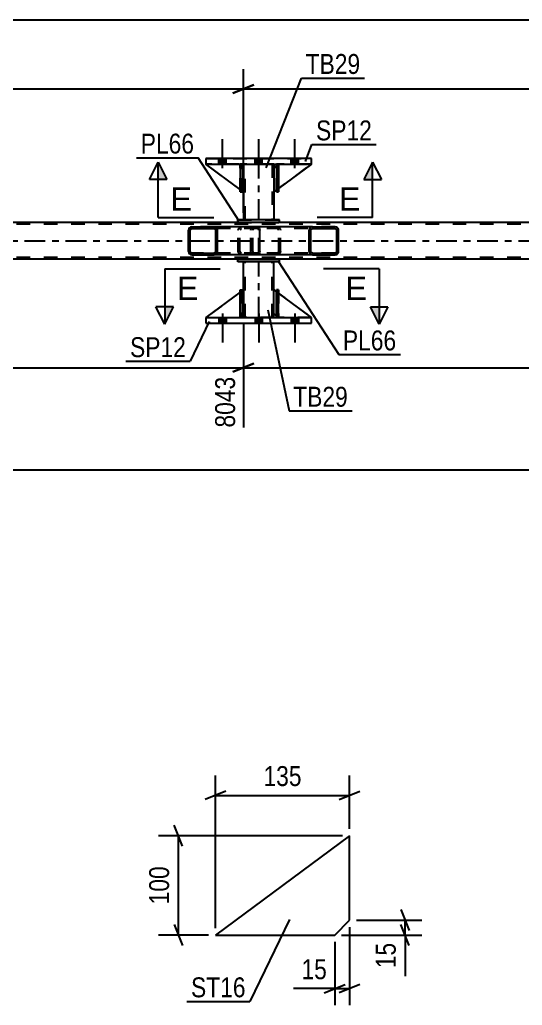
# Model space of a CAD drawing. Header units: millimetres. Extents: x 0 to 841, y 0 to 594.
# Drawn here: x 290.1 to 362.4, y 111.6 to 253.4 of the extents above; entities that cross this region are included whole.
import ezdxf

# ---------------------------------------------------------------- set-up
doc = ezdxf.new("R2010")
doc.units = ezdxf.units.MM
doc.linetypes.add('DXK_LINE_DOT2', pattern=[3.9198, 1.9599, -1.9599])
doc.linetypes.add('DXK_LINE_DOT3', pattern=[5.9187, 2.979, -0.9799, 0.9799, -0.9799])
doc.styles.add('Arial', font='ARIAL.TTF', dxfattribs={"height": 0.2})
doc.styles.add('Arial Narrow', font='ARIALN.TTF', dxfattribs={"height": 0.2})

# ---------------------------------------------------------------- blocks, each defined once
blk = doc.blocks.new('Part-283133975-4419 - 4290')
at = {"linetype": 'Continuous'}
h = blk.add_hatch(dxfattribs=at)
h.set_pattern_fill('', scale=0.7, style=0, pattern_type=0)
h.set_pattern_definition([(45, (335.9589, 223.2554), (-1.57154, 1.57154), [])])
h.paths.add_polyline_path([(336, 223.07), (335.96, 223.26), (335.85, 223.41), (335.68, 223.52), (335.49, 223.55), (332.25, 223.55), (332.06, 223.52), (331.89, 223.41), (331.78, 223.26), (331.74, 223.07), (331.74, 220.03), (331.78, 219.85), (331.89, 219.69), (332.06, 219.59), (332.25, 219.55), (335.49, 219.55), (335.68, 219.59), (335.85, 219.69), (335.96, 219.85), (336, 220.03)])
h.paths.add_polyline_path([(335.72, 219.94), (335.67, 219.86), (335.58, 219.81), (335.49, 219.79), (332.25, 219.79), (332.15, 219.81), (332.07, 219.86), (332.02, 219.94), (332, 220.03), (332, 223.07), (332.02, 223.16), (332.07, 223.24), (332.15, 223.29), (332.25, 223.31), (335.49, 223.31), (335.58, 223.29), (335.67, 223.24), (335.72, 223.16), (335.74, 223.07), (335.74, 220.03)])
at = {"color": 7, "linetype": 'DXK_LINE_DOT2'}
for p, q in [((323.39, 223.07), (323.43, 223.26)), ((323.39, 220.03), (323.39, 223.07)), ((323.67, 223.16), (323.65, 223.07)), ((323.65, 220.03), (323.65, 223.07)), ((323.72, 223.24), (323.67, 223.16)), ((323.71, 223.52), (323.9, 223.55)), ((323.8, 223.29), (323.72, 223.24)), ((323.9, 223.31), (323.8, 223.29)), ((324.38, 223.55), (323.9, 223.55)), ((335.49, 223.31), (323.9, 223.31)), ((327.14, 223.55), (327.33, 223.52)), ((327.24, 223.29), (327.14, 223.31)), ((327.32, 223.24), (327.24, 223.29)), ((327.37, 223.16), (327.32, 223.24)), ((327.39, 223.07), (327.37, 223.16)), ((327.39, 220.03), (327.39, 223.07)), ((327.61, 223.26), (327.65, 223.07)), ((327.65, 220.03), (327.65, 223.07)), ((335.49, 223.55), (332.25, 223.55)), ((323.43, 219.85), (323.39, 220.03)), ((323.65, 220.03), (323.67, 219.94)), ((323.67, 219.94), (323.72, 219.86)), ((323.72, 219.86), (323.8, 219.81)), ((323.8, 219.81), (323.9, 219.79)), ((327.14, 219.79), (327.24, 219.81)), ((327.24, 219.81), (327.32, 219.86)), ((327.32, 219.86), (327.37, 219.94)), ((327.37, 219.94), (327.39, 220.03)), ((327.65, 220.03), (327.61, 219.85)), ((323.9, 219.55), (323.71, 219.59)), ((335.49, 219.79), (323.9, 219.79)), ((324.38, 219.55), (323.9, 219.55)), ((327.33, 219.59), (327.14, 219.55)), ((335.49, 219.55), (332.25, 219.55))]:
    blk.add_line(p, q, dxfattribs=at)
at = {"color": 2, "linetype": 'Continuous'}
for p, q in [((332.25, 223.55), (324.38, 223.55)), ((331.78, 223.26), (331.74, 223.07)), ((331.74, 220.03), (331.74, 223.07)), ((332, 223.07), (332.02, 223.16)), ((332, 220.03), (332, 223.07)), ((332.02, 223.16), (332.07, 223.24)), ((332.25, 223.55), (332.06, 223.52)), ((332.07, 223.24), (332.15, 223.29)), ((332.15, 223.29), (332.25, 223.31)), ((332.25, 223.55), (335.49, 223.55)), ((332.25, 223.31), (335.49, 223.31)), ((335.68, 223.52), (335.49, 223.55)), ((335.49, 223.31), (335.58, 223.29)), ((335.58, 223.29), (335.67, 223.24)), ((335.67, 223.24), (335.72, 223.16)), ((335.72, 223.16), (335.74, 223.07)), ((335.74, 220.03), (335.74, 223.07)), ((336, 223.07), (335.96, 223.26)), ((336, 220.03), (336, 223.07)), ((331.74, 220.03), (331.78, 219.85)), ((332.02, 219.94), (332, 220.03)), ((332.07, 219.86), (332.02, 219.94)), ((332.15, 219.81), (332.07, 219.86)), ((332.25, 219.79), (332.15, 219.81)), ((335.58, 219.81), (335.49, 219.79)), ((335.67, 219.86), (335.58, 219.81)), ((335.72, 219.94), (335.67, 219.86)), ((335.74, 220.03), (335.72, 219.94)), ((335.96, 219.85), (336, 220.03)), ((332.25, 219.55), (324.38, 219.55)), ((332.06, 219.59), (332.25, 219.55)), ((332.25, 219.79), (335.49, 219.79)), ((332.25, 219.55), (335.49, 219.55)), ((335.49, 219.55), (335.68, 219.59))]:
    blk.add_line(p, q, dxfattribs=at)
at = {"color": 7, "linetype": 'DXK_LINE_DOT2'}
for centre, start, end in [((323.88, 223.05), 110.7583, 155.68), ((327.16, 223.05), 24.3199, 69.2417), ((323.88, 220.05), 204.3199, 249.2417), ((327.16, 220.05), 290.7583, 335.68)]:
    blk.add_arc(centre, 0.496, start, end, dxfattribs=at)
at = {"color": 2, "linetype": 'Continuous'}
for centre, start, end in [((332.23, 223.05), 110.7583, 155.68), ((335.51, 223.05), 24.32, 69.2417), ((332.23, 220.05), 204.32, 249.2417), ((335.51, 220.05), 290.7583, 335.68)]:
    blk.add_arc(centre, 0.496, start, end, dxfattribs=at)
blk = doc.blocks.new('Part-283133975-4355 - 4290')
at = {"color": 2, "linetype": 'Continuous'}
for p, q in [((326.7, 211.11), (326.7, 214.51)), ((327.05, 214.25), (326.7, 214.51)), ((332.1, 210.51), (327.37, 214.01)), ((327.05, 210.76), (326.7, 211.11))]:
    blk.add_line(p, q, dxfattribs=at)
at = {"color": 7, "linetype": 'DXK_LINE_DOT2'}
for p, q in [((327.37, 214.01), (327.05, 214.25)), ((327.3, 210.51), (327.05, 210.76)), ((332.1, 210.51), (327.3, 210.51)), ((332.1, 210.51), (332.1, 210.51)), ((332.1, 210.51), (332.1, 210.51))]:
    blk.add_line(p, q, dxfattribs=at)
blk = doc.blocks.new('Part-283133975-4338 - 4290')
at = {"color": 7, "linetype": 'DXK_LINE_DOT2'}
for p, q in [((327.3, 232.59), (326.7, 231.99)), ((326.7, 228.59), (332.1, 232.59)), ((332.1, 232.59), (327.3, 232.59)), ((326.7, 231.99), (326.7, 228.59))]:
    blk.add_line(p, q, dxfattribs=at)
blk = doc.blocks.new('Part-283133975-4356 - 4290')
at = {"color": 7, "linetype": 'DXK_LINE_DOT2'}
for p, q in [((326.7, 211.11), (326.7, 214.51)), ((326.7, 214.51), (332.1, 210.51)), ((327.3, 210.51), (326.7, 211.11)), ((332.1, 210.51), (327.3, 210.51))]:
    blk.add_line(p, q, dxfattribs=at)
blk = doc.blocks.new('Part-283133975-4339 - 4290')
at = {"color": 2, "linetype": 'Continuous'}
for p, q in [((321.85, 228.92), (316.9, 232.59)), ((321.85, 232.44), (321.7, 232.59)), ((322.3, 231.99), (322.17, 232.12)), ((322.3, 231.99), (322.3, 231.99)), ((322.3, 228.59), (322.3, 231.99)), ((322.17, 228.68), (322.3, 228.59)), ((322.3, 228.59), (322.3, 228.59))]:
    blk.add_line(p, q, dxfattribs=at)
at = {"color": 7, "linetype": 'DXK_LINE_DOT2'}
for p, q in [((321.7, 232.59), (316.9, 232.59)), ((321.7, 232.59), (322.3, 231.99)), ((322.17, 232.12), (321.85, 232.44)), ((322.3, 231.99), (322.3, 228.59)), ((322.17, 228.68), (321.85, 228.92))]:
    blk.add_line(p, q, dxfattribs=at)
blk = doc.blocks.new('Part-283133975-4357 - 4290')
at = {"color": 2, "linetype": 'Continuous'}
for p, q in [((321.85, 214.18), (316.9, 210.51)), ((322.3, 214.51), (322.17, 214.42)), ((322.3, 211.11), (322.3, 214.51)), ((321.85, 210.66), (321.7, 210.51)), ((322.3, 211.11), (322.17, 210.98)), ((322.3, 211.11), (322.3, 211.11))]:
    blk.add_line(p, q, dxfattribs=at)
at = {"color": 7, "linetype": 'DXK_LINE_DOT2'}
for p, q in [((322.17, 214.42), (321.85, 214.18)), ((322.3, 211.11), (322.3, 214.51)), ((316.9, 210.51), (321.7, 210.51)), ((322.3, 211.11), (321.7, 210.51)), ((322.17, 210.98), (321.85, 210.66))]:
    blk.add_line(p, q, dxfattribs=at)
blk = doc.blocks.new('Part-283133975-4358 - 4290')
at = {"color": 7, "linetype": 'DXK_LINE_DOT2'}
for p, q in [((322.3, 214.51), (316.9, 210.51)), ((322.3, 211.11), (322.3, 214.51)), ((322.3, 214.51), (322.3, 211.11)), ((316.9, 210.51), (321.7, 210.51)), ((321.7, 210.51), (322.3, 211.11)), ((322.3, 211.11), (321.7, 210.51)), ((322.3, 211.11), (322.3, 211.11))]:
    blk.add_line(p, q, dxfattribs=at)
blk = doc.blocks.new('Part-283133975-4359 - 4290')
at = {"color": 2, "linetype": 'Continuous'}
for p, q in [((321.85, 210.51), (321.85, 214.51)), ((321.85, 214.51), (322.17, 214.51)), ((322.17, 210.51), (322.17, 214.51)), ((321.85, 210.51), (321.85, 210.51)), ((322.17, 210.51), (321.85, 210.51))]:
    blk.add_line(p, q, dxfattribs=at)
at = {"color": 7, "linetype": 'DXK_LINE_DOT2'}
for p, q in [((321.85, 214.51), (321.85, 211.11)), ((322.17, 211.11), (322.17, 214.51)), ((321.85, 211.11), (321.85, 210.51)), ((321.85, 211.11), (322.17, 211.11)), ((322.17, 210.51), (322.17, 211.11)), ((322.17, 210.51), (322.17, 210.51))]:
    blk.add_line(p, q, dxfattribs=at)
blk = doc.blocks.new('Part-283133975-4428 - 4290')
at = {"color": 7, "linetype": 'DXK_LINE_DOT2'}
for p, q in [((327.3, 232.59), (327.05, 232.34)), ((332.1, 232.59), (327.3, 232.59)), ((327.37, 229.09), (327.05, 228.85))]:
    blk.add_line(p, q, dxfattribs=at)
at = {"color": 2, "linetype": 'Continuous'}
for p, q in [((332.1, 232.59), (327.37, 229.09)), ((327.05, 232.34), (326.7, 231.99)), ((326.7, 231.99), (326.7, 228.59)), ((327.05, 228.85), (326.7, 228.59))]:
    blk.add_line(p, q, dxfattribs=at)
blk = doc.blocks.new('Part-283133975-4369 - 4290')
at = {"color": 2, "linetype": 'Continuous'}
for p, q in [((332.1, 233.39), (316.9, 233.39)), ((316.9, 233.39), (316.9, 232.59)), ((316.9, 232.59), (332.1, 232.59)), ((332.1, 232.59), (332.1, 233.39))]:
    blk.add_line(p, q, dxfattribs=at)
at = {"color": 7, "linetype": 'DXK_LINE_DOT2'}
for p, q in [((316.9, 233.39), (332.1, 233.39)), ((316.9, 232.59), (332.1, 232.59))]:
    blk.add_line(p, q, dxfattribs=at)
blk = doc.blocks.new('Part-283133975-4374 - 4290')
at = {"color": 2, "linetype": 'Continuous'}
for p, q in [((322.3, 214.51), (322.3, 218.51)), ((326.7, 214.51), (326.7, 218.51)), ((322.3, 210.51), (322.3, 211.11)), ((326.7, 210.51), (326.7, 211.11))]:
    blk.add_line(p, q, dxfattribs=at)
at = {"color": 7, "linetype": 'DXK_LINE_DOT2'}
for p, q in [((326.7, 218.51), (322.3, 218.51)), ((322.54, 210.51), (322.54, 218.51)), ((326.46, 210.51), (326.46, 218.51)), ((322.3, 211.11), (322.3, 214.51)), ((326.7, 211.11), (326.7, 214.51)), ((326.7, 210.51), (322.3, 210.51)), ((322.78, 210.51), (326.22, 210.51))]:
    blk.add_line(p, q, dxfattribs=at)
at = {"color": 7, "linetype": 'DXK_LINE_DOT3'}
blk.add_line((324.5, 210.51), (324.5, 218.51), dxfattribs=at)
blk = doc.blocks.new('Part-283133975-4379 - 4290')
at = {"color": 2, "linetype": 'Continuous'}
for p, q in [((321.5, 218.91), (327.5, 218.91)), ((321.5, 218.51), (321.5, 218.91)), ((327.5, 218.51), (321.5, 218.51)), ((327.5, 218.51), (327.5, 218.91))]:
    blk.add_line(p, q, dxfattribs=at)
at = {"color": 7, "linetype": 'DXK_LINE_DOT2'}
for p, q in [((327.5, 218.91), (321.5, 218.91)), ((327.5, 218.51), (321.5, 218.51))]:
    blk.add_line(p, q, dxfattribs=at)
blk = doc.blocks.new('Part-283133975-4384 - 4290')
at = {"color": 2, "linetype": 'Continuous'}
for p, q in [((327.5, 224.59), (321.5, 224.59)), ((321.5, 224.19), (321.5, 224.59)), ((327.5, 224.19), (321.5, 224.19)), ((327.5, 224.19), (327.5, 224.59))]:
    blk.add_line(p, q, dxfattribs=at)
at = {"color": 7, "linetype": 'DXK_LINE_DOT2'}
for p, q in [((321.5, 224.59), (327.5, 224.59)), ((321.5, 224.19), (327.5, 224.19))]:
    blk.add_line(p, q, dxfattribs=at)
blk = doc.blocks.new('Part-283133975-4449 - 4290')
at = {"color": 2, "linetype": 'Continuous'}
for p, q in [((327.05, 210.51), (327.05, 214.51)), ((327.05, 214.51), (327.37, 214.51)), ((327.37, 210.51), (327.37, 214.51)), ((327.05, 210.51), (327.05, 210.51)), ((327.37, 210.51), (327.05, 210.51))]:
    blk.add_line(p, q, dxfattribs=at)
at = {"color": 7, "linetype": 'DXK_LINE_DOT2'}
for p, q in [((327.05, 214.51), (327.05, 211.11)), ((327.37, 211.11), (327.37, 214.51)), ((327.05, 211.11), (327.05, 210.51)), ((327.05, 211.11), (327.37, 211.11)), ((327.37, 210.51), (327.37, 211.11)), ((327.37, 210.51), (327.37, 210.51))]:
    blk.add_line(p, q, dxfattribs=at)
blk = doc.blocks.new('Part-283133975-4389 - 4290')
at = {"color": 7, "linetype": 'DXK_LINE_DOT2'}
for p, q in [((322.3, 228.59), (316.9, 232.59)), ((316.9, 232.59), (321.7, 232.59)), ((321.7, 232.59), (322.3, 231.99)), ((322.3, 231.99), (321.7, 232.59)), ((322.3, 231.99), (322.3, 228.59)), ((322.3, 231.99), (322.3, 231.99)), ((322.3, 231.99), (322.3, 228.59))]:
    blk.add_line(p, q, dxfattribs=at)
blk = doc.blocks.new('Part-283133975-4390 - 4290')
at = {"color": 2, "linetype": 'Continuous'}
for p, q in [((322.17, 232.59), (321.85, 232.59)), ((321.85, 232.59), (321.85, 228.59)), ((322.17, 232.59), (322.17, 232.59)), ((322.17, 232.59), (322.17, 228.59)), ((322.17, 228.59), (321.85, 228.59))]:
    blk.add_line(p, q, dxfattribs=at)
at = {"color": 7, "linetype": 'DXK_LINE_DOT2'}
for p, q in [((321.85, 231.99), (321.85, 232.59)), ((322.17, 231.99), (322.17, 232.59)), ((322.17, 232.59), (322.17, 232.59)), ((322.17, 231.99), (321.85, 231.99)), ((321.85, 231.99), (321.85, 228.59)), ((322.17, 228.59), (322.17, 231.99))]:
    blk.add_line(p, q, dxfattribs=at)
blk = doc.blocks.new('Part-283133975-4391 - 4290')
at = {"linetype": 'Continuous'}
h = blk.add_hatch(dxfattribs=at)
h.set_pattern_fill('', scale=0.7, style=0, pattern_type=0)
h.set_pattern_definition([(45, (318.5474, 223.2554), (-1.57154, 1.57154), [])])
h.paths.add_polyline_path([(318.59, 223.07), (318.55, 223.26), (318.44, 223.41), (318.28, 223.52), (318.08, 223.55), (314.9, 223.55), (314.71, 223.52), (314.54, 223.41), (314.43, 223.26), (314.4, 223.07), (314.4, 220.03), (314.43, 219.85), (314.54, 219.69), (314.71, 219.59), (314.9, 219.55), (318.08, 219.55), (318.28, 219.59), (318.44, 219.69), (318.55, 219.85), (318.59, 220.03)])
h.paths.add_polyline_path([(318.32, 219.94), (318.26, 219.86), (318.18, 219.81), (318.08, 219.79), (314.9, 219.79), (314.8, 219.81), (314.72, 219.86), (314.67, 219.94), (314.65, 220.03), (314.65, 223.07), (314.67, 223.16), (314.72, 223.24), (314.8, 223.29), (314.9, 223.31), (318.08, 223.31), (318.18, 223.29), (318.26, 223.24), (318.32, 223.16), (318.33, 223.07), (318.33, 220.03)])
at = {"color": 2, "linetype": 'Continuous'}
for p, q in [((314.43, 223.26), (314.4, 223.07)), ((314.4, 220.03), (314.4, 223.07)), ((314.65, 223.07), (314.67, 223.16)), ((314.65, 220.03), (314.65, 223.07)), ((314.67, 223.16), (314.72, 223.24)), ((314.9, 223.55), (314.71, 223.52)), ((314.72, 223.24), (314.8, 223.29)), ((314.8, 223.29), (314.9, 223.31)), ((314.9, 223.55), (318.08, 223.55)), ((314.9, 223.31), (318.08, 223.31)), ((324.38, 223.55), (318.08, 223.55)), ((318.28, 223.52), (318.08, 223.55)), ((318.08, 223.31), (318.18, 223.29)), ((318.18, 223.29), (318.26, 223.24)), ((318.26, 223.24), (318.32, 223.16)), ((318.32, 223.16), (318.33, 223.07)), ((318.33, 220.03), (318.33, 223.07)), ((318.59, 223.07), (318.55, 223.26)), ((318.59, 220.03), (318.59, 223.07)), ((324.38, 223.55), (324.49, 223.52)), ((324.49, 223.52), (324.58, 223.41)), ((324.58, 223.41), (324.63, 223.26)), ((324.63, 223.26), (324.65, 223.07)), ((324.65, 220.03), (324.65, 223.07)), ((314.4, 220.03), (314.43, 219.85)), ((314.67, 219.94), (314.65, 220.03)), ((314.72, 219.86), (314.67, 219.94)), ((314.8, 219.81), (314.72, 219.86)), ((314.9, 219.79), (314.8, 219.81)), ((318.18, 219.81), (318.08, 219.79)), ((318.26, 219.86), (318.18, 219.81)), ((318.32, 219.94), (318.26, 219.86)), ((318.33, 220.03), (318.32, 219.94)), ((318.55, 219.85), (318.59, 220.03)), ((324.63, 219.85), (324.58, 219.69)), ((324.65, 220.03), (324.63, 219.85)), ((314.71, 219.59), (314.9, 219.55)), ((314.9, 219.79), (318.08, 219.79)), ((314.9, 219.55), (318.08, 219.55)), ((318.08, 219.55), (318.28, 219.59)), ((324.38, 219.55), (318.08, 219.55)), ((324.49, 219.59), (324.38, 219.55)), ((324.58, 219.69), (324.49, 219.59))]:
    blk.add_line(p, q, dxfattribs=at)
at = {"color": 7, "linetype": 'DXK_LINE_DOT2'}
for p, q in [((318.08, 223.55), (314.9, 223.55)), ((324.38, 223.31), (314.9, 223.31)), ((321.55, 223.07), (321.58, 223.26)), ((321.55, 220.03), (321.55, 223.07)), ((321.82, 223.16), (321.8, 223.07)), ((321.8, 220.03), (321.8, 223.07)), ((321.87, 223.24), (321.82, 223.16)), ((321.86, 223.52), (322.05, 223.55)), ((321.95, 223.29), (321.87, 223.24)), ((322.05, 223.31), (321.95, 223.29)), ((323.39, 223.31), (323.39, 223.55)), ((324.44, 223.29), (324.38, 223.31)), ((324.48, 223.24), (324.44, 223.29)), ((324.51, 223.16), (324.48, 223.24)), ((324.52, 223.07), (324.51, 223.16)), ((324.52, 220.03), (324.52, 223.07)), ((321.58, 219.85), (321.55, 220.03)), ((321.8, 220.03), (321.82, 219.94)), ((321.82, 219.94), (321.87, 219.86)), ((321.87, 219.86), (321.95, 219.81)), ((321.95, 219.81), (322.05, 219.79)), ((324.38, 219.79), (324.44, 219.81)), ((324.44, 219.81), (324.48, 219.86)), ((324.48, 219.86), (324.51, 219.94)), ((324.51, 219.94), (324.52, 220.03)), ((324.38, 219.79), (314.9, 219.79)), ((318.08, 219.55), (314.9, 219.55)), ((322.05, 219.55), (321.86, 219.59)), ((323.39, 219.55), (323.39, 219.79))]:
    blk.add_line(p, q, dxfattribs=at)
at = {"color": 2, "linetype": 'Continuous'}
for centre, start, end in [((314.88, 223.06), 111.1941, 156.1506), ((318.1, 223.06), 23.8494, 68.8059), ((314.88, 220.05), 203.8494, 248.8059), ((318.1, 220.05), 291.1941, 336.1506)]:
    blk.add_arc(centre, 0.492, start, end, dxfattribs=at)
at = {"color": 7, "linetype": 'DXK_LINE_DOT2'}
for centre, start, end in [((322.03, 223.06), 111.1941, 156.1506), ((322.03, 220.05), 203.8494, 248.8059)]:
    blk.add_arc(centre, 0.492, start, end, dxfattribs=at)
blk = doc.blocks.new('Part-283133975-4399 - 4290')
at = {"color": 2, "linetype": 'Continuous'}
for p, q in [((322.3, 232.59), (322.3, 231.99)), ((326.7, 232.59), (326.7, 231.99)), ((322.3, 228.59), (322.3, 224.59)), ((326.7, 228.59), (326.7, 224.59))]:
    blk.add_line(p, q, dxfattribs=at)
at = {"color": 7, "linetype": 'DXK_LINE_DOT2'}
for p, q in [((326.7, 232.59), (322.3, 232.59)), ((322.54, 224.59), (322.54, 232.59)), ((326.46, 232.59), (326.46, 224.59)), ((322.3, 231.99), (322.3, 228.59)), ((326.7, 231.99), (326.7, 228.59)), ((326.7, 224.59), (322.3, 224.59))]:
    blk.add_line(p, q, dxfattribs=at)
at = {"color": 7, "linetype": 'DXK_LINE_DOT3'}
blk.add_line((324.5, 224.59), (324.5, 232.59), dxfattribs=at)
blk = doc.blocks.new('Part-283133975-4414 - 4290')
at = {"color": 7, "linetype": 'DXK_LINE_DOT2'}
for p, q in [((327.05, 231.99), (327.05, 232.59)), ((327.05, 232.59), (327.05, 232.59)), ((327.05, 232.59), (327.05, 228.59)), ((327.37, 232.59), (327.05, 232.59)), ((327.37, 231.99), (327.37, 232.59)), ((327.37, 228.59), (327.37, 232.59)), ((327.05, 228.59), (327.05, 231.99)), ((327.05, 231.99), (327.37, 231.99)), ((327.37, 231.99), (327.37, 228.59)), ((327.05, 228.59), (327.37, 228.59))]:
    blk.add_line(p, q, dxfattribs=at)
blk = doc.blocks.new('Part-283133975-4415 - 4290')
at = {"color": 2, "linetype": 'Continuous'}
for p, q in [((327.37, 232.59), (327.05, 232.59)), ((327.05, 232.59), (327.05, 228.59)), ((327.37, 232.59), (327.37, 232.59)), ((327.37, 232.59), (327.37, 228.59)), ((327.37, 228.59), (327.05, 228.59))]:
    blk.add_line(p, q, dxfattribs=at)
at = {"color": 7, "linetype": 'DXK_LINE_DOT2'}
for p, q in [((327.05, 231.99), (327.05, 232.59)), ((327.37, 231.99), (327.37, 232.59)), ((327.37, 232.59), (327.37, 232.59)), ((327.37, 231.99), (327.05, 231.99)), ((327.05, 231.99), (327.05, 228.59)), ((327.37, 228.59), (327.37, 231.99))]:
    blk.add_line(p, q, dxfattribs=at)
blk = doc.blocks.new('Part-283133975-4417 - 4290')
at = {"color": 7, "linetype": 'DXK_LINE_DOT2'}
for p, q in [((327.37, 214.51), (327.05, 214.51)), ((327.05, 211.11), (327.05, 214.51)), ((327.05, 214.51), (327.05, 210.51)), ((327.37, 214.51), (327.37, 211.11)), ((327.37, 210.51), (327.37, 214.51)), ((327.37, 211.11), (327.05, 211.11)), ((327.05, 210.51), (327.05, 211.11)), ((327.37, 210.51), (327.05, 210.51)), ((327.37, 211.11), (327.37, 210.51)), ((327.37, 210.51), (327.37, 210.51))]:
    blk.add_line(p, q, dxfattribs=at)
blk = doc.blocks.new('Part-283133975-4426 - 4290')
at = {"color": 7, "linetype": 'DXK_LINE_DOT2'}
for p, q in [((321.85, 214.51), (322.17, 214.51)), ((321.85, 211.11), (321.85, 214.51)), ((321.85, 214.51), (321.85, 210.51)), ((322.17, 214.51), (322.17, 211.11)), ((322.17, 210.51), (322.17, 214.42)), ((322.17, 211.11), (321.85, 211.11)), ((321.85, 210.51), (321.85, 211.11)), ((322.17, 210.51), (321.85, 210.51)), ((322.17, 211.11), (322.17, 210.51)), ((322.17, 210.51), (322.17, 210.51))]:
    blk.add_line(p, q, dxfattribs=at)
blk = doc.blocks.new('Part-283133975-4430 - 4290')
at = {"color": 7, "linetype": 'DXK_LINE_DOT2'}
for p, q in [((321.85, 231.99), (321.85, 232.59)), ((321.85, 232.59), (321.85, 232.59)), ((321.85, 232.59), (321.85, 228.59)), ((322.17, 232.59), (321.85, 232.59)), ((322.17, 231.99), (322.17, 232.59)), ((322.17, 228.59), (322.17, 232.59)), ((321.85, 228.59), (321.85, 231.99)), ((321.85, 231.99), (322.17, 231.99)), ((322.17, 231.99), (322.17, 228.59)), ((321.85, 228.59), (322.17, 228.59))]:
    blk.add_line(p, q, dxfattribs=at)
blk = doc.blocks.new('Part-283133975-4436 - 4290')
at = {"color": 2, "linetype": 'Continuous'}
for p, q in [((316.9, 210.51), (316.9, 209.71)), ((316.9, 210.51), (332.1, 210.51)), ((332.1, 209.71), (332.1, 210.51)), ((316.9, 209.71), (332.1, 209.71))]:
    blk.add_line(p, q, dxfattribs=at)
at = {"color": 7, "linetype": 'DXK_LINE_DOT2'}
for p, q in [((316.9, 210.51), (332.1, 210.51)), ((316.9, 209.71), (332.1, 209.71))]:
    blk.add_line(p, q, dxfattribs=at)
blk = doc.blocks.new('Part-283133975-4535 - 4290')
at = {"color": 2, "linetype": 'Continuous'}
for p, q in [((321.5, 224.19), (157.23, 224.19)), ((576.91, 224.19), (327.5, 224.19)), ((576.91, 218.91), (59.99, 218.91))]:
    blk.add_line(p, q, dxfattribs=at)
at = {"color": 7, "linetype": 'DXK_LINE_DOT2'}
for p, q in [((327.5, 224.19), (321.5, 224.19)), ((718.9, 223.95), (59.99, 223.95)), ((718.9, 219.15), (59.99, 219.15))]:
    blk.add_line(p, q, dxfattribs=at)
at = {"color": 7, "linetype": 'DXK_LINE_DOT3'}
blk.add_line((59.99, 221.55), (718.9, 221.55), dxfattribs=at)
blk = doc.blocks.new('Bolt-283133975-4560 - 4290')
at = {"linetype": 'Continuous'}
for points in [[(318.78, 232.59), (319.82, 232.59), (319.82, 233.39), (318.78, 233.39)], [(318.78, 232.59), (319.82, 232.59), (319.82, 233.39), (318.78, 233.39)], [(318.78, 232.59), (319.82, 232.59), (319.82, 233.39), (318.78, 233.39)], [(323.98, 232.59), (325.02, 232.59), (325.02, 233.39), (323.98, 233.39)], [(323.98, 232.59), (325.02, 232.59), (325.02, 233.39), (323.98, 233.39)], [(329.18, 232.59), (330.22, 232.59), (330.22, 233.39), (329.18, 233.39)], [(329.18, 232.59), (330.22, 232.59), (330.22, 233.39), (329.18, 233.39)], [(329.18, 232.59), (330.22, 232.59), (330.22, 233.39), (329.18, 233.39)]]:
    blk.add_hatch(color=1, dxfattribs=at).paths.add_polyline_path(points)
at = {"color": 1, "linetype": 'Continuous'}
for p, q in [((319.3, 231.99), (319.3, 236.19)), ((319.3, 231.99), (319.3, 236.19)), ((319.3, 231.99), (319.3, 236.19)), ((324.5, 231.99), (324.5, 236.19)), ((324.5, 231.99), (324.5, 236.19)), ((329.7, 231.99), (329.7, 236.19)), ((329.7, 231.99), (329.7, 236.19)), ((329.7, 231.99), (329.7, 236.19)), ((318.78, 232.59), (318.78, 233.39)), ((318.78, 232.59), (318.78, 233.39)), ((318.78, 232.59), (318.78, 233.39)), ((319.82, 232.59), (319.82, 233.39)), ((319.82, 232.59), (319.82, 233.39)), ((319.82, 232.59), (319.82, 233.39)), ((323.98, 232.59), (323.98, 233.39)), ((323.98, 232.59), (323.98, 233.39)), ((325.02, 232.59), (325.02, 233.39)), ((325.02, 232.59), (325.02, 233.39)), ((329.18, 232.59), (329.18, 233.39)), ((329.18, 232.59), (329.18, 233.39)), ((329.18, 232.59), (329.18, 233.39)), ((330.22, 232.59), (330.22, 233.39)), ((330.22, 232.59), (330.22, 233.39)), ((330.22, 232.59), (330.22, 233.39))]:
    blk.add_line(p, q, dxfattribs=at)
blk = doc.blocks.new('Bolt-283133975-4561 - 4290')
at = {"linetype": 'Continuous'}
for points in [[(319.82, 210.51), (318.78, 210.51), (318.78, 209.71), (319.82, 209.71)], [(319.82, 210.51), (318.78, 210.51), (318.78, 209.71), (319.82, 209.71)], [(319.82, 210.51), (318.78, 210.51), (318.78, 209.71), (319.82, 209.71)], [(325.02, 210.51), (323.98, 210.51), (323.98, 209.71), (325.02, 209.71)], [(325.02, 210.51), (323.98, 210.51), (323.98, 209.71), (325.02, 209.71)], [(330.22, 210.51), (329.18, 210.51), (329.18, 209.71), (330.22, 209.71)], [(330.22, 210.51), (329.18, 210.51), (329.18, 209.71), (330.22, 209.71)], [(330.22, 210.51), (329.18, 210.51), (329.18, 209.71), (330.22, 209.71)]]:
    blk.add_hatch(color=1, dxfattribs=at).paths.add_polyline_path(points)
at = {"color": 1, "linetype": 'Continuous'}
for p, q in [((318.78, 210.51), (318.78, 209.71)), ((318.78, 210.51), (318.78, 209.71)), ((318.78, 210.51), (318.78, 209.71)), ((319.3, 211.11), (319.3, 206.91)), ((319.3, 211.11), (319.3, 206.91)), ((319.3, 211.11), (319.3, 206.91)), ((319.82, 210.51), (319.82, 209.71)), ((319.82, 210.51), (319.82, 209.71)), ((319.82, 210.51), (319.82, 209.71)), ((323.98, 210.51), (323.98, 209.71)), ((323.98, 210.51), (323.98, 209.71)), ((324.5, 211.11), (324.5, 206.91)), ((324.5, 211.11), (324.5, 206.91)), ((325.02, 210.51), (325.02, 209.71)), ((325.02, 210.51), (325.02, 209.71)), ((329.18, 210.51), (329.18, 209.71)), ((329.18, 210.51), (329.18, 209.71)), ((329.18, 210.51), (329.18, 209.71)), ((329.7, 211.11), (329.7, 206.91)), ((329.7, 211.11), (329.7, 206.91)), ((329.7, 211.11), (329.7, 206.91)), ((330.22, 210.51), (330.22, 209.71)), ((330.22, 210.51), (330.22, 209.71)), ((330.22, 210.51), (330.22, 209.71))]:
    blk.add_line(p, q, dxfattribs=at)
blk = doc.blocks.new('Part-283133975-5794 - 5788')
at = {"color": 2, "linetype": 'Continuous'}
for p, q in [((337.57, 135.96), (318.29, 121.67)), ((337.57, 123.82), (337.57, 135.96)), ((335.43, 121.67), (337.57, 123.82)), ((318.29, 121.67), (335.43, 121.67))]:
    blk.add_line(p, q, dxfattribs=at)
blk = doc.blocks.new('StraightDimension-283133975-4611 - 4290')
at = {"color": 7, "linetype": 'Continuous'}
blk.add_line((50.73, 188.62), (728.16, 188.62), dxfattribs=at)
blk = doc.blocks.new('StraightDimension-283133975-4710 - 4290')
at = {"color": 7, "linetype": 'Continuous'}
blk.add_line((51.37, 253.37), (727.52, 253.37), dxfattribs=at)
blk = doc.blocks.new('StraightDimension-283133975-10414 - 4290')
at = {"color": 7, "linetype": 'Continuous'}
for p, q in [((322.3, 225.59), (322.3, 246.27)), ((323.8, 244.02), (320.8, 242.82)), ((322.3, 243.42), (577.71, 243.42))]:
    blk.add_line(p, q, dxfattribs=at)
blk = doc.blocks.new('StraightDimension-283133975-10415 - 4290')
at = {"color": 7, "linetype": 'Continuous'}
for p, q in [((322.3, 225.59), (322.3, 246.27)), ((320.8, 242.82), (323.8, 244.02)), ((152.03, 243.42), (322.3, 243.42))]:
    blk.add_line(p, q, dxfattribs=at)
blk = doc.blocks.new('StraightDimension-283133975-10487 - 4290')
at = {"color": 7, "linetype": 'Continuous'}
for p, q in [((322.3, 209.51), (322.3, 194.69)), ((323.8, 203.9), (320.8, 202.7)), ((322.3, 203.3), (577.71, 203.3))]:
    blk.add_line(p, q, dxfattribs=at)
blk = doc.blocks.new('StraightDimension-283133975-10488 - 4290')
at = {"color": 7, "linetype": 'Continuous'}
for p, q in [((322.3, 209.51), (322.3, 194.69)), ((152.03, 203.3), (322.3, 203.3)), ((320.8, 202.7), (323.8, 203.9))]:
    blk.add_line(p, q, dxfattribs=at)
at = {"color": 0, "linetype": 'Continuous'}
blk.add_wipeout([(321.7, 202.6), (317.5, 202.6), (317.5, 194.09), (321.7, 194.09)], dxfattribs=at)
at = {"color": 3, "linetype": 'Continuous', "style": 'Arial Narrow'}
blk.add_text('8043', height=2.863, rotation=90.0002, dxfattribs=at).set_placement((321.1, 194.69))
blk = doc.blocks.new('StraightDimension-283133975-5822 - 5788')
at = {"color": 7, "linetype": 'Continuous'}
for p, q in [((313.56, 134.46), (312.36, 137.46)), ((336.57, 135.96), (310.11, 135.96)), ((312.96, 121.67), (312.96, 135.96)), ((312.36, 123.17), (313.56, 120.17)), ((317.29, 121.67), (310.11, 121.67))]:
    blk.add_line(p, q, dxfattribs=at)
at = {"color": 0}
blk.add_wipeout([(312.21, 132.16), (308.01, 132.16), (308.01, 125.48), (312.21, 125.48)], dxfattribs=at)
at = {"color": 3, "style": 'Arial Narrow'}
blk.add_text('100', height=2.863, rotation=90.0002, dxfattribs=at).set_placement((311.61, 126.08))
blk = doc.blocks.new('StraightDimension-283133975-5834 - 5788')
at = {"color": 7, "linetype": 'Continuous'}
for p, q in [((344.96, 125.32), (346.16, 122.32)), ((338.57, 123.82), (347.96, 123.82)), ((345.56, 121.67), (345.56, 123.82)), ((346.16, 120.17), (344.96, 123.17)), ((336.43, 121.67), (347.96, 121.67)), ((345.56, 121.67), (345.56, 115.77)), ((345.56, 121.67), (345.56, 115.77))]:
    blk.add_line(p, q, dxfattribs=at)
at = {"color": 0}
blk.add_wipeout([(344.81, 121.15), (340.61, 121.15), (340.61, 116.29), (344.81, 116.29)], dxfattribs=at)
at = {"color": 3, "style": 'Arial Narrow'}
blk.add_text('15', height=2.863, rotation=90.0002, dxfattribs=at).set_placement((344.21, 116.89))
blk = doc.blocks.new('StraightDimension-283133975-5810 - 5788')
at = {"color": 7, "linetype": 'Continuous'}
for p, q in [((318.29, 122.67), (318.29, 144.61)), ((337.57, 136.96), (337.57, 144.61)), ((319.79, 142.36), (316.79, 141.16)), ((336.07, 141.16), (339.07, 142.36)), ((318.29, 141.76), (337.57, 141.76))]:
    blk.add_line(p, q, dxfattribs=at)
at = {"color": 0}
blk.add_wipeout([(331.27, 142.51), (331.27, 146.71), (324.59, 146.71), (324.59, 142.51)], dxfattribs=at)
at = {"color": 3, "style": 'Arial Narrow'}
blk.add_text('135', height=2.863, dxfattribs=at).set_placement((325.19, 143.11))
blk = doc.blocks.new('StraightDimension-283133975-5796 - 5788')
at = {"color": 7, "linetype": 'Continuous'}
for p, q in [((337.57, 122.82), (337.57, 111.56)), ((335.43, 120.67), (335.43, 111.56)), ((335.43, 113.96), (329.52, 113.96)), ((335.43, 113.96), (329.52, 113.96)), ((333.93, 113.36), (336.93, 114.56)), ((335.43, 113.96), (337.57, 113.96)), ((339.07, 114.56), (336.07, 113.36))]:
    blk.add_line(p, q, dxfattribs=at)
at = {"color": 0}
blk.add_wipeout([(334.91, 114.71), (334.91, 118.91), (330.05, 118.91), (330.05, 114.71)], dxfattribs=at)
at = {"color": 3, "style": 'Arial Narrow'}
blk.add_text('15', height=2.863, dxfattribs=at).set_placement((330.65, 115.31))
blk = doc.blocks.new('Mark-283133975-4365 - 4290')
at = {"color": 0}
blk.add_wipeout([(340.79, 236.01), (340.79, 239.01), (332.75, 239.01), (332.75, 236.01)], dxfattribs=at)
blk.add_wipeout([(340.79, 236.01), (340.79, 239.01), (332.75, 239.01), (332.75, 236.01)], dxfattribs=at)
at = {"color": 30, "linetype": 'Continuous'}
for p, q in [((331.24, 232.99), (332.15, 235.41)), ((332.15, 235.41), (341.39, 235.41))]:
    blk.add_line(p, q, dxfattribs=at)
at = {"color": 3, "style": 'Arial Narrow'}
blk.add_text('SP12', height=2.863, dxfattribs=at).set_placement((332.75, 236.01))
blk = doc.blocks.new('Mark-283133975-4370 - 4290')
at = {"color": 0}
blk.add_wipeout([(337.32, 197.69), (337.32, 200.69), (329.47, 200.69), (329.47, 197.69)], dxfattribs=at)
blk.add_wipeout([(337.32, 197.69), (337.32, 200.69), (329.47, 200.69), (329.47, 197.69)], dxfattribs=at)
at = {"color": 30, "linetype": 'Continuous'}
for p, q in [((325.8, 211.61), (328.87, 197.09)), ((328.87, 197.09), (337.92, 197.09))]:
    blk.add_line(p, q, dxfattribs=at)
at = {"color": 3, "style": 'Arial Narrow'}
blk.add_text('TB29', height=2.863, dxfattribs=at).set_placement((329.47, 197.69))
blk = doc.blocks.new('Mark-283133975-4375 - 4290')
at = {"color": 0}
blk.add_wipeout([(344.29, 205.79), (344.29, 208.79), (336.61, 208.79), (336.61, 205.79)], dxfattribs=at)
blk.add_wipeout([(344.29, 205.79), (344.29, 208.79), (336.61, 208.79), (336.61, 205.79)], dxfattribs=at)
at = {"color": 30, "linetype": 'Continuous'}
for p, q in [((327.32, 218.62), (336.01, 205.19)), ((336.01, 205.19), (344.89, 205.19))]:
    blk.add_line(p, q, dxfattribs=at)
at = {"color": 3, "style": 'Arial Narrow'}
blk.add_text('PL66', height=2.863, dxfattribs=at).set_placement((336.61, 205.79))
blk = doc.blocks.new('Mark-283133975-4380 - 4290')
at = {"color": 0}
blk.add_wipeout([(315.22, 234.11), (315.22, 237.11), (307.54, 237.11), (307.54, 234.11)], dxfattribs=at)
blk.add_wipeout([(315.22, 234.11), (315.22, 237.11), (307.54, 237.11), (307.54, 234.11)], dxfattribs=at)
at = {"color": 30, "linetype": 'Continuous'}
for p in [(306.94, 233.51), (321.67, 224.4)]:
    blk.add_line(p, (315.82, 233.51), dxfattribs=at)
at = {"color": 3, "style": 'Arial Narrow'}
blk.add_text('PL66', height=2.863, dxfattribs=at).set_placement((307.54, 234.11))
blk = doc.blocks.new('SectionMark-283133975-4752 - 4290')
at = {"linetype": 'Continuous'}
for points in [[(311.29, 230.39), (310.04, 230.39), (310.04, 232.89)], [(340.89, 230.39), (339.64, 230.39), (340.89, 232.89)]]:
    blk.add_hatch(color=6, dxfattribs=at).paths.add_polyline_path(points)
at = {"color": 6, "linetype": 'Continuous'}
for p, q in [((308.79, 230.39), (310.04, 232.89)), ((310.04, 224.89), (310.04, 232.89)), ((310.04, 232.89), (311.29, 230.39)), ((340.89, 232.89), (339.64, 230.39)), ((340.89, 224.89), (340.89, 232.89)), ((340.89, 232.89), (342.14, 230.39)), ((311.29, 230.39), (308.79, 230.39)), ((339.64, 230.39), (342.14, 230.39)), ((310.04, 224.89), (318.04, 224.89)), ((340.89, 224.89), (332.89, 224.89))]:
    blk.add_line(p, q, dxfattribs=at)
at = {"color": 0, "linetype": 'Continuous'}
for points in [[(314.9, 225.89), (314.9, 229.39), (311.79, 229.39), (311.79, 225.89)], [(339.14, 225.89), (339.14, 229.39), (336.03, 229.39), (336.03, 225.89)]]:
    blk.add_wipeout(points, dxfattribs=at)
at = {"color": 3, "linetype": 'Continuous', "style": 'Arial'}
for p in [(311.79, 225.89), (336.03, 225.89)]:
    blk.add_text('E', height=3.34, dxfattribs=at).set_placement(p)
blk = doc.blocks.new('Mark-283133975-4395 - 4290')
at = {"color": 0}
blk.add_wipeout([(339.1, 245.57), (339.1, 248.57), (331.25, 248.57), (331.25, 245.57)], dxfattribs=at)
blk.add_wipeout([(339.1, 245.57), (339.1, 248.57), (331.25, 248.57), (331.25, 245.57)], dxfattribs=at)
at = {"color": 30, "linetype": 'Continuous'}
for p, q in [((325.58, 232.08), (330.65, 244.97)), ((330.65, 244.97), (339.7, 244.97))]:
    blk.add_line(p, q, dxfattribs=at)
at = {"color": 3, "style": 'Arial Narrow'}
blk.add_text('TB29', height=2.863, dxfattribs=at).set_placement((331.25, 245.57))
blk = doc.blocks.new('Mark-283133975-4432 - 4290')
at = {"color": 0}
blk.add_wipeout([(314.04, 204.82), (314.04, 207.82), (306, 207.82), (306, 204.82)], dxfattribs=at)
blk.add_wipeout([(314.04, 204.82), (314.04, 207.82), (306, 207.82), (306, 204.82)], dxfattribs=at)
at = {"color": 30, "linetype": 'Continuous'}
for p in [(317.36, 209.96), (305.4, 204.22)]:
    blk.add_line(p, (314.64, 204.22), dxfattribs=at)
at = {"color": 3, "style": 'Arial Narrow'}
blk.add_text('SP12', height=2.863, dxfattribs=at).set_placement((306, 204.82))
blk = doc.blocks.new('SectionMark-283133975-4748 - 4290')
at = {"linetype": 'Continuous'}
for points in [[(310.98, 212.04), (312.23, 212.04), (310.98, 209.54)], [(340.57, 212.04), (341.82, 212.04), (341.82, 209.54)]]:
    blk.add_hatch(color=6, dxfattribs=at).paths.add_polyline_path(points)
at = {"color": 6, "linetype": 'Continuous'}
for p, q in [((310.98, 217.54), (318.98, 217.54)), ((310.98, 217.54), (310.98, 209.54)), ((341.82, 217.54), (333.82, 217.54)), ((341.82, 217.54), (341.82, 209.54)), ((310.98, 209.54), (309.73, 212.04)), ((312.23, 212.04), (309.73, 212.04)), ((310.98, 209.54), (312.23, 212.04)), ((340.57, 212.04), (343.07, 212.04)), ((341.82, 209.54), (340.57, 212.04)), ((343.07, 212.04), (341.82, 209.54))]:
    blk.add_line(p, q, dxfattribs=at)
at = {"color": 0, "linetype": 'Continuous'}
for points in [[(315.84, 213.04), (315.84, 216.54), (312.73, 216.54), (312.73, 213.04)], [(340.07, 213.04), (340.07, 216.54), (336.96, 216.54), (336.96, 213.04)]]:
    blk.add_wipeout(points, dxfattribs=at)
at = {"color": 3, "linetype": 'Continuous', "style": 'Arial'}
for p in [(312.73, 213.04), (336.96, 213.04)]:
    blk.add_text('E', height=3.34, dxfattribs=at).set_placement(p)
blk = doc.blocks.new('Mark-283133975-5790 - 5788')
at = {"color": 0}
blk.add_wipeout([(322.62, 112.71), (322.62, 115.71), (314.77, 115.71), (314.77, 112.71)], dxfattribs=at)
blk.add_wipeout([(322.62, 112.71), (322.62, 115.71), (314.77, 115.71), (314.77, 112.71)], dxfattribs=at)
at = {"color": 30, "linetype": 'Continuous'}
for p in [(328.94, 123.9), (314.17, 112.11)]:
    blk.add_line(p, (323.22, 112.11), dxfattribs=at)
at = {"color": 3, "style": 'Arial Narrow'}
blk.add_text('ST16', height=2.863, dxfattribs=at).set_placement((314.77, 112.71))

msp = doc.modelspace()

# ---------------------------------------------------------------- block references
for name in ['Bolt-283133975-4560 - 4290', 'Part-283133975-4369 - 4290', 'Part-283133975-4339 - 4290', 'Part-283133975-4389 - 4290', 'Part-283133975-4390 - 4290', 'Part-283133975-4430 - 4290', 'Part-283133975-4399 - 4290', 'Part-283133975-4338 - 4290', 'Part-283133975-4428 - 4290', 'Part-283133975-4414 - 4290', 'Part-283133975-4415 - 4290', 'Part-283133975-4535 - 4290', 'Part-283133975-4384 - 4290', 'Part-283133975-4391 - 4290', 'Part-283133975-4419 - 4290', 'Part-283133975-4379 - 4290', 'Part-283133975-4374 - 4290', 'Part-283133975-4357 - 4290', 'Part-283133975-4358 - 4290', 'Part-283133975-4359 - 4290', 'Part-283133975-4426 - 4290', 'Part-283133975-4355 - 4290', 'Part-283133975-4356 - 4290', 'Part-283133975-4449 - 4290', 'Part-283133975-4417 - 4290', 'Part-283133975-4436 - 4290', 'Bolt-283133975-4561 - 4290', 'Part-283133975-5794 - 5788']:
    msp.add_blockref(name, (0, 0))

# ---------------------------------------------------------------- next in the draw order: block references
for name in ['StraightDimension-283133975-4710 - 4290', 'StraightDimension-283133975-4611 - 4290', 'StraightDimension-283133975-5822 - 5788']:
    msp.add_blockref(name, (0, 0))

# ---------------------------------------------------------------- next in the draw order: block references
for name in ['StraightDimension-283133975-10414 - 4290', 'StraightDimension-283133975-10487 - 4290', 'StraightDimension-283133975-5834 - 5788']:
    msp.add_blockref(name, (0, 0))

# ---------------------------------------------------------------- next in the draw order: block references
for name in ['StraightDimension-283133975-10415 - 4290', 'Mark-283133975-4365 - 4290', 'Mark-283133975-4370 - 4290', 'StraightDimension-283133975-10488 - 4290', 'StraightDimension-283133975-5810 - 5788']:
    msp.add_blockref(name, (0, 0))

# ---------------------------------------------------------------- next in the draw order: block references
for name in ['Mark-283133975-4380 - 4290', 'Mark-283133975-4375 - 4290', 'Mark-283133975-4432 - 4290', 'StraightDimension-283133975-5796 - 5788']:
    msp.add_blockref(name, (0, 0))

# ---------------------------------------------------------------- next in the draw order: block references
for name in ['SectionMark-283133975-4752 - 4290', 'SectionMark-283133975-4748 - 4290', 'Mark-283133975-5790 - 5788']:
    msp.add_blockref(name, (0, 0))

# ---------------------------------------------------------------- next in the draw order: block references
msp.add_blockref('Mark-283133975-4395 - 4290', (0, 0))

doc.saveas('drawing.dxf')
